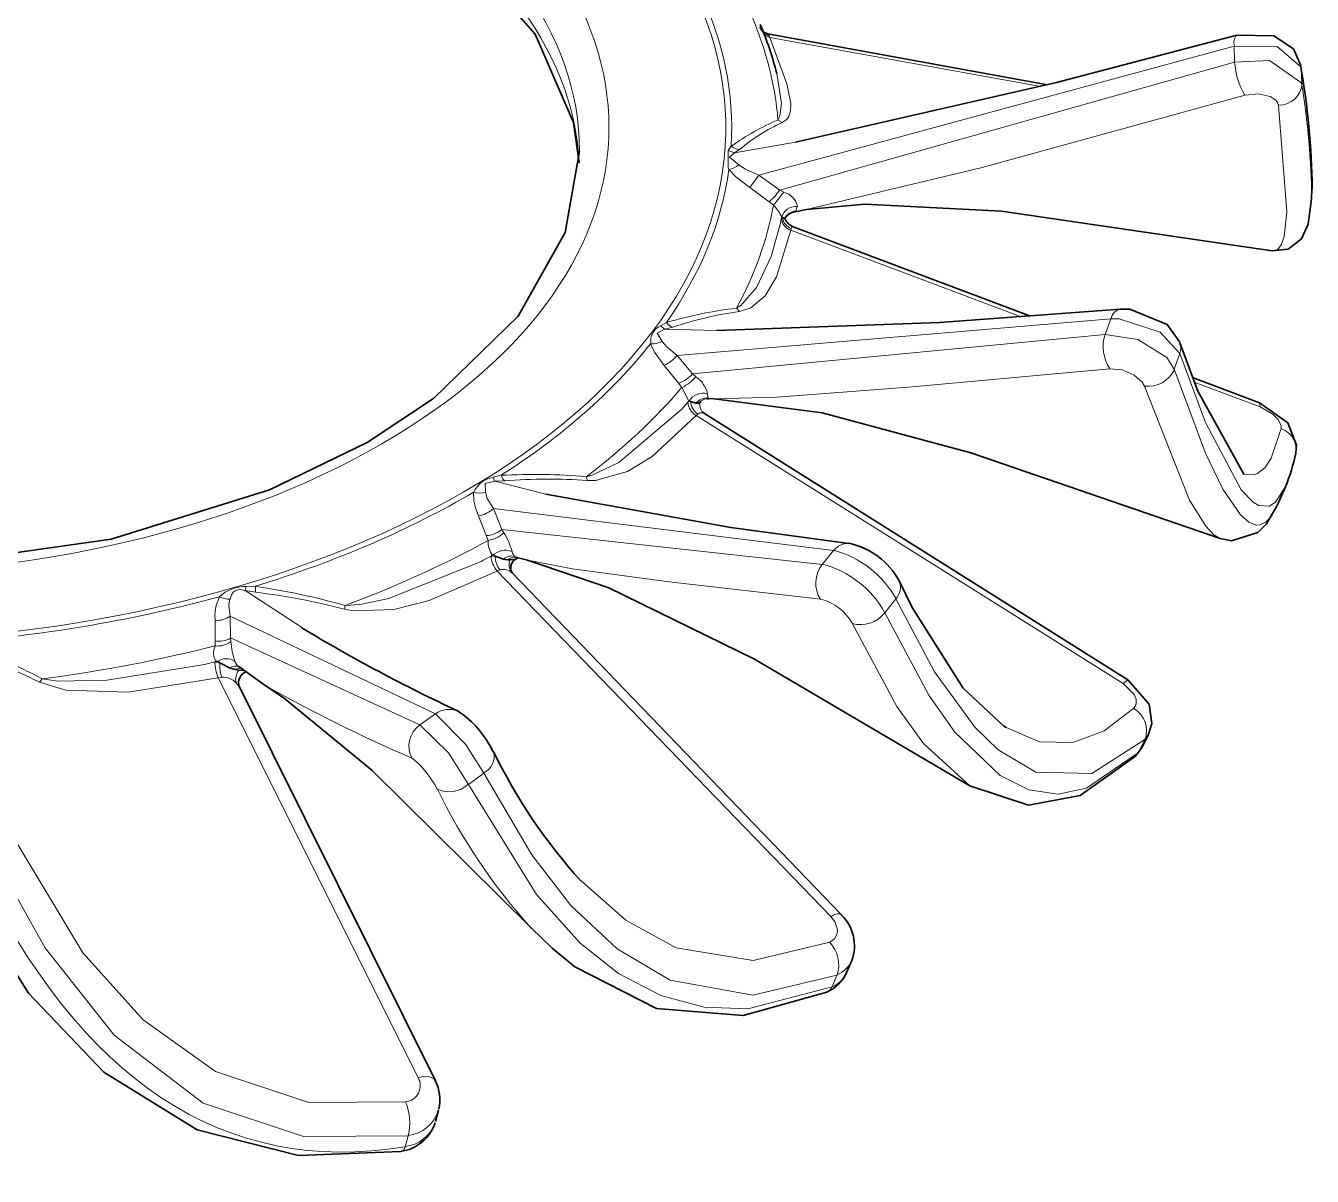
# Model space of a CAD drawing. Extents: x -131 to 1002, y -402 to 783.
# Drawn here: x 720.9 to 723.529, y 358.342 to 360.693 of the extents above; entities that cross this region are included whole.
import ezdxf

# ---------------------------------------------------------------- set-up
doc = ezdxf.new("R2010")
doc.units = 0

msp = doc.modelspace()

# ---------------------------------------------------------------- linework, layer by layer
at = {"color": 7, "lineweight": 35, "ltscale": 0.000231813}
msp.add_line((722.408, 360.6799), (722.4167, 360.6766), dxfattribs=at)
at = {"color": 7, "lineweight": 13, "ltscale": 0.000311298}
msp.add_line((722.4098, 360.6744), (722.4211, 360.6692), dxfattribs=at)
at = {"color": 7, "lineweight": 13, "ltscale": 0.000119028}
msp.add_line((722.4195, 360.6728), (722.4167, 360.6766), dxfattribs=at)
at = {"color": 7, "lineweight": 35, "ltscale": 0.014518}
msp.add_line((722.988, 360.5724), (722.4167, 360.6766), dxfattribs=at)
at = {"color": 7, "lineweight": 13, "ltscale": 0.025155}
msp.add_line((723.3694, 360.6515), (722.3984, 360.3876), dxfattribs=at)
at = {"color": 7, "lineweight": 13, "ltscale": 9.83807e-05}
msp.add_line((722.4211, 360.6692), (722.4195, 360.6728), dxfattribs=at)
at = {"color": 7, "lineweight": 13, "ltscale": 0.014057}
msp.add_line((722.9744, 360.569), (722.4211, 360.6692), dxfattribs=at)
at = {"color": 7, "lineweight": 13, "ltscale": 0.00082658}
msp.add_line((723.3694, 360.6515), (723.3703, 360.6184), dxfattribs=at)
at = {"color": 7, "lineweight": 13, "ltscale": 0.024136}
msp.add_line((722.4409, 360.3572), (723.3703, 360.6184), dxfattribs=at)
at = {"color": 7, "lineweight": 13, "ltscale": 0.000826453}
msp.add_line((723.5063, 360.6085), (723.5079, 360.5755), dxfattribs=at)
at = {"color": 7, "lineweight": 13, "ltscale": 0.00025292}
msp.add_line((722.4374, 360.5005), (722.4461, 360.4952), dxfattribs=at)
at = {"color": 7, "lineweight": 13, "ltscale": 0.000273886}
msp.add_line((722.342, 360.447), (722.3357, 360.438), dxfattribs=at)
at = {"color": 7, "lineweight": 13, "ltscale": 0.000346264}
msp.add_line((722.3357, 360.438), (722.3488, 360.4334), dxfattribs=at)
at = {"color": 7, "lineweight": 13, "ltscale": 0.003154}
msp.add_line((722.473, 360.4555), (722.3488, 360.4334), dxfattribs=at)
at = {"color": 7, "lineweight": 13, "ltscale": 0.000316587}
msp.add_line((722.3592, 360.4406), (722.3488, 360.4334), dxfattribs=at)
at = {"color": 7, "lineweight": 13, "ltscale": 0.000519723}
msp.add_line((722.3373, 360.3994), (722.3516, 360.3843), dxfattribs=at)
at = {"color": 7, "lineweight": 13, "ltscale": 0.000411555}
msp.add_line((722.3574, 360.4087), (722.3713, 360.4), dxfattribs=at)
at = {"color": 7, "lineweight": 13, "ltscale": 0.000742921}
msp.add_line((722.3984, 360.3876), (722.3713, 360.4), dxfattribs=at)
at = {"color": 7, "lineweight": 13, "ltscale": 0.000787676}
msp.add_line((722.3796, 360.3623), (722.3984, 360.3876), dxfattribs=at)
at = {"color": 7, "lineweight": 13, "ltscale": 0.001306}
msp.add_line((722.4409, 360.3572), (722.3984, 360.3876), dxfattribs=at)
at = {"color": 7, "lineweight": 13, "ltscale": 0.000892243}
msp.add_line((722.3796, 360.3623), (722.3516, 360.3843), dxfattribs=at)
at = {"color": 7, "lineweight": 13, "ltscale": 0.001223}
msp.add_line((722.4191, 360.3334), (722.3796, 360.3623), dxfattribs=at)
at = {"color": 7, "lineweight": 35, "ltscale": 0.000511616}
msp.add_line((723.5275, 360.3391), (723.5284, 360.3596), dxfattribs=at)
at = {"color": 7, "lineweight": 13, "ltscale": 0.000293275}
msp.add_line((722.4285, 360.3264), (722.4191, 360.3334), dxfattribs=at)
at = {"color": 7, "lineweight": 13, "ltscale": 0.000857448}
msp.add_line((722.4285, 360.3264), (722.4496, 360.3533), dxfattribs=at)
at = {"color": 7, "lineweight": 13, "ltscale": 0.000240451}
msp.add_line((722.4496, 360.3533), (722.4409, 360.3572), dxfattribs=at)
at = {"color": 7, "lineweight": 13, "ltscale": 7.24913e-05}
msp.add_line((722.4715, 360.3132), (722.474, 360.3147), dxfattribs=at)
at = {"color": 7, "lineweight": 35, "ltscale": 0.000596556}
msp.add_line((722.4957, 360.3174), (722.4722, 360.3132), dxfattribs=at)
at = {"color": 7, "lineweight": 13, "ltscale": 0.00023688}
msp.add_line((722.474, 360.3147), (722.4764, 360.3238), dxfattribs=at)
at = {"color": 7, "lineweight": 35, "ltscale": 2.62189e-05}
msp.add_line((722.4464, 360.3011), (722.4453, 360.3013), dxfattribs=at)
at = {"color": 7, "lineweight": 35, "ltscale": 0.000121841}
msp.add_line((722.4464, 360.3011), (722.4509, 360.2993), dxfattribs=at)
at = {"color": 7, "lineweight": 35, "ltscale": 0.012947}
msp.add_line((722.9531, 360.0997), (722.4685, 360.2825), dxfattribs=at)
at = {"color": 7, "lineweight": 13, "ltscale": 9.55839e-05}
msp.add_line((722.4635, 360.2751), (722.4646, 360.2788), dxfattribs=at)
at = {"color": 7, "lineweight": 13, "ltscale": 0.012574}
msp.add_line((722.9343, 360.0983), (722.4635, 360.2751), dxfattribs=at)
at = {"color": 7, "lineweight": 13, "ltscale": 0.000222778}
msp.add_line((722.3529, 360.116), (722.3588, 360.1093), dxfattribs=at)
at = {"color": 7, "lineweight": 13, "ltscale": 0.000352792}
msp.add_line((722.2097, 360.0868), (722.1975, 360.0797), dxfattribs=at)
at = {"color": 7, "lineweight": 13, "ltscale": 0.000281243}
msp.add_line((722.1975, 360.0797), (722.2064, 360.0729), dxfattribs=at)
at = {"color": 7, "lineweight": 13, "ltscale": 0.000418153}
msp.add_line((722.2225, 360.0774), (722.2064, 360.0729), dxfattribs=at)
at = {"color": 7, "lineweight": 13, "ltscale": 0.002645}
msp.add_line((722.3122, 360.0707), (722.2064, 360.0729), dxfattribs=at)
at = {"color": 7, "lineweight": 13, "ltscale": 0.022239}
msp.add_line((723.1177, 360.0943), (722.2313, 360.0196), dxfattribs=at)
at = {"color": 7, "lineweight": 13, "ltscale": 0.000852771}
msp.add_line((723.1177, 360.0943), (723.1057, 360.0624), dxfattribs=at)
at = {"color": 7, "lineweight": 13, "ltscale": 0.000477229}
msp.add_line((722.1771, 360.0431), (722.1851, 360.0258), dxfattribs=at)
at = {"color": 7, "lineweight": 13, "ltscale": 0.000366183}
msp.add_line((722.2006, 360.0479), (722.2101, 360.0368), dxfattribs=at)
at = {"color": 7, "lineweight": 13, "ltscale": 0.021166}
msp.add_line((722.2629, 359.9816), (723.1057, 360.0624), dxfattribs=at)
at = {"color": 7, "lineweight": 13, "ltscale": 0.000839855}
msp.add_line((722.2051, 359.9988), (722.1851, 360.0258), dxfattribs=at)
at = {"color": 7, "lineweight": 13, "ltscale": 0.000681096}
msp.add_line((722.2313, 360.0196), (722.2101, 360.0368), dxfattribs=at)
at = {"color": 7, "lineweight": 13, "ltscale": 0.001235}
msp.add_line((722.2629, 359.9816), (722.2313, 360.0196), dxfattribs=at)
at = {"color": 7, "lineweight": 13, "ltscale": 0.000849157}
msp.add_line((723.2583, 360.0231), (723.2469, 359.9911), dxfattribs=at)
at = {"color": 7, "lineweight": 13, "ltscale": 0.001158}
msp.add_line((722.2344, 359.9629), (722.2051, 359.9988), dxfattribs=at)
at = {"color": 7, "lineweight": 13, "ltscale": 0.000219717}
msp.add_line((722.2697, 359.9761), (722.2629, 359.9816), dxfattribs=at)
at = {"color": 7, "lineweight": 35, "ltscale": 0.003666}
msp.add_line((723.4214, 359.9227), (723.2842, 359.9745), dxfattribs=at)
at = {"color": 7, "lineweight": 13, "ltscale": 0.003596}
msp.add_line((723.4225, 359.9141), (723.2879, 359.9649), dxfattribs=at)
at = {"color": 7, "lineweight": 13, "ltscale": 0.00027656}
msp.add_line((722.2413, 359.9542), (722.2344, 359.9629), dxfattribs=at)
at = {"color": 7, "lineweight": 13, "ltscale": 0.000793663}
msp.add_line((722.2552, 359.9257), (722.2413, 359.9542), dxfattribs=at)
at = {"color": 7, "lineweight": 13, "ltscale": 0.000232225}
msp.add_line((722.2949, 359.9324), (722.293, 359.9415), dxfattribs=at)
at = {"color": 7, "lineweight": 13, "ltscale": 0.000124198}
msp.add_line((722.2441, 359.9136), (722.2407, 359.9099), dxfattribs=at)
at = {"color": 7, "lineweight": 13, "ltscale": 0.000344798}
msp.add_line((722.2532, 359.9239), (722.2441, 359.9136), dxfattribs=at)
at = {"color": 7, "lineweight": 13, "ltscale": 7.34961e-05}
msp.add_line((722.2532, 359.9239), (722.2552, 359.9261), dxfattribs=at)
at = {"color": 7, "lineweight": 35, "ltscale": 8.0659e-05}
msp.add_line((722.2585, 359.9254), (722.2554, 359.926), dxfattribs=at)
at = {"color": 7, "lineweight": 35, "ltscale": 0.000292018}
msp.add_line((722.2585, 359.9254), (722.2697, 359.922), dxfattribs=at)
at = {"color": 7, "lineweight": 35, "ltscale": 0.000125577}
msp.add_line((722.2697, 359.922), (722.2747, 359.9216), dxfattribs=at)
at = {"color": 7, "lineweight": 35, "ltscale": 6.46656e-05}
msp.add_line((722.2772, 359.9224), (722.2747, 359.9216), dxfattribs=at)
at = {"color": 7, "lineweight": 35, "ltscale": 9.23283e-05}
msp.add_line((722.2774, 359.9225), (722.2804, 359.9247), dxfattribs=at)
at = {"color": 7, "lineweight": 35, "ltscale": 6.86815e-05}
msp.add_line((722.2962, 359.931), (722.2935, 359.931), dxfattribs=at)
at = {"color": 7, "lineweight": 13, "ltscale": 5.01977e-05}
msp.add_line((722.2963, 359.9311), (722.2949, 359.9324), dxfattribs=at)
at = {"color": 7, "lineweight": 35, "ltscale": 0.000259471}
msp.add_line((722.2963, 359.9311), (722.3067, 359.9308), dxfattribs=at)
at = {"color": 7, "lineweight": 13, "ltscale": 0.000216895}
msp.add_line((723.4225, 359.9141), (723.4214, 359.9227), dxfattribs=at)
at = {"color": 7, "lineweight": 13, "ltscale": 0.000120508}
msp.add_line((722.27, 359.8965), (722.2736, 359.8997), dxfattribs=at)
at = {"color": 7, "lineweight": 13, "ltscale": 0.025763}
msp.add_line((723.1429, 359.3489), (722.27, 359.8965), dxfattribs=at)
at = {"color": 7, "lineweight": 35, "ltscale": 0.000138376}
msp.add_line((722.287, 359.9006), (722.2828, 359.9042), dxfattribs=at)
at = {"color": 7, "lineweight": 35, "ltscale": 0.025542}
msp.add_line((723.1519, 359.3568), (722.287, 359.9006), dxfattribs=at)
at = {"color": 7, "lineweight": 13, "ltscale": 0.000427812}
msp.add_line((721.8721, 359.7745), (721.8555, 359.7704), dxfattribs=at)
at = {"color": 7, "lineweight": 13, "ltscale": 0.000224029}
msp.add_line((721.8555, 359.7704), (721.8591, 359.7622), dxfattribs=at)
at = {"color": 7, "lineweight": 13, "ltscale": 0.000497895}
msp.add_line((721.879, 359.7631), (721.8591, 359.7622), dxfattribs=at)
at = {"color": 7, "lineweight": 13, "ltscale": 0.002683}
msp.add_line((721.9632, 359.7361), (721.8591, 359.7622), dxfattribs=at)
at = {"color": 7, "lineweight": 13, "ltscale": 0.000197165}
msp.add_line((722.0457, 359.7715), (722.048, 359.7639), dxfattribs=at)
at = {"color": 7, "lineweight": 13, "ltscale": 0.000456605}
msp.add_line((721.8156, 359.7399), (721.8163, 359.7216), dxfattribs=at)
at = {"color": 7, "lineweight": 13, "ltscale": 0.000327891}
msp.add_line((721.8395, 359.7398), (721.8435, 359.7274), dxfattribs=at)
at = {"color": 7, "lineweight": 35, "ltscale": 0.001035}
msp.add_line((723.4575, 359.713), (723.4741, 359.751), dxfattribs=at)
at = {"color": 7, "lineweight": 13, "ltscale": 0.000605432}
msp.add_line((721.8561, 359.7067), (721.8435, 359.7274), dxfattribs=at)
at = {"color": 7, "lineweight": 13, "ltscale": 0.017505}
msp.add_line((722.551, 359.6205), (721.8561, 359.7067), dxfattribs=at)
at = {"color": 7, "lineweight": 13, "ltscale": 0.001154}
msp.add_line((721.8731, 359.6638), (721.8561, 359.7067), dxfattribs=at)
at = {"color": 7, "lineweight": 13, "ltscale": 0.001085}
msp.add_line((721.8414, 359.6512), (721.8258, 359.6917), dxfattribs=at)
at = {"color": 7, "lineweight": 13, "ltscale": 0.000259686}
msp.add_line((721.845, 359.6414), (721.8414, 359.6512), dxfattribs=at)
at = {"color": 7, "lineweight": 13, "ltscale": 0.01646}
msp.add_line((721.8731, 359.6638), (722.5276, 359.5922), dxfattribs=at)
at = {"color": 7, "lineweight": 13, "ltscale": 0.000194579}
msp.add_line((721.8772, 359.6572), (721.8731, 359.6638), dxfattribs=at)
at = {"color": 7, "lineweight": 13, "ltscale": 0.000151516}
msp.add_line((721.8362, 359.6014), (721.8309, 359.5986), dxfattribs=at)
at = {"color": 7, "lineweight": 13, "ltscale": 0.000421145}
msp.add_line((721.8511, 359.6093), (721.8362, 359.6014), dxfattribs=at)
at = {"color": 7, "lineweight": 35, "ltscale": 0.000127228}
msp.add_line((721.8595, 359.6094), (721.8546, 359.6108), dxfattribs=at)
at = {"color": 7, "lineweight": 35, "ltscale": 0.000441834}
msp.add_line((721.8595, 359.6094), (721.876, 359.6032), dxfattribs=at)
at = {"color": 7, "lineweight": 35, "ltscale": 0.000219807}
msp.add_line((721.876, 359.6032), (721.8846, 359.6014), dxfattribs=at)
at = {"color": 7, "lineweight": 35, "ltscale": 0.000126657}
msp.add_line((721.8897, 359.6014), (721.8846, 359.6014), dxfattribs=at)
at = {"color": 7, "lineweight": 35, "ltscale": 0.000278601}
msp.add_line((721.8901, 359.6015), (721.9012, 359.603), dxfattribs=at)
at = {"color": 7, "lineweight": 13, "ltscale": 0.00013771}
msp.add_line((721.9053, 359.6066), (721.9001, 359.6086), dxfattribs=at)
at = {"color": 7, "lineweight": 35, "ltscale": 9.91821e-05}
msp.add_line((721.9039, 359.6044), (721.9005, 359.6024), dxfattribs=at)
at = {"color": 7, "lineweight": 35, "ltscale": 2.79802e-05}
msp.add_line((721.9026, 359.607), (721.9037, 359.6068), dxfattribs=at)
at = {"color": 7, "lineweight": 35, "ltscale": 0.000573641}
msp.add_line((721.9259, 359.6011), (721.9037, 359.6068), dxfattribs=at)
at = {"color": 7, "lineweight": 35, "ltscale": 8.73491e-05}
msp.add_line((721.9039, 359.6044), (721.907, 359.606), dxfattribs=at)
at = {"color": 7, "lineweight": 13, "ltscale": 0.000918432}
msp.add_line((722.551, 359.6205), (722.5276, 359.5922), dxfattribs=at)
at = {"color": 7, "lineweight": 13, "ltscale": 0.000154144}
msp.add_line((721.8638, 359.5789), (721.8695, 359.5812), dxfattribs=at)
at = {"color": 7, "lineweight": 13, "ltscale": 0.024534}
msp.add_line((722.5455, 358.873), (721.8638, 359.5789), dxfattribs=at)
at = {"color": 7, "lineweight": 35, "ltscale": 0.024218}
msp.add_line((722.567, 358.8765), (721.8949, 359.5742), dxfattribs=at)
at = {"color": 7, "lineweight": 13, "ltscale": 0.000213906}
msp.add_line((721.3508, 359.5472), (721.3488, 359.5389), dxfattribs=at)
at = {"color": 7, "lineweight": 13, "ltscale": 0.000473222}
msp.add_line((721.3698, 359.5477), (721.3508, 359.5472), dxfattribs=at)
at = {"color": 7, "lineweight": 13, "ltscale": 0.000305237}
msp.add_line((721.3698, 359.5477), (721.37, 359.5355), dxfattribs=at)
at = {"color": 7, "lineweight": 13, "ltscale": 0.000470765}
msp.add_line((721.2961, 359.5263), (721.2896, 359.5087), dxfattribs=at)
at = {"color": 7, "lineweight": 13, "ltscale": 0.000321352}
msp.add_line((721.3177, 359.5217), (721.3157, 359.509), dxfattribs=at)
at = {"color": 7, "lineweight": 13, "ltscale": 0.003487}
msp.add_line((721.4657, 359.4628), (721.3488, 359.5389), dxfattribs=at)
at = {"color": 7, "lineweight": 13, "ltscale": 0.000537597}
msp.add_line((721.37, 359.5355), (721.3488, 359.5389), dxfattribs=at)
at = {"color": 7, "lineweight": 13, "ltscale": 0.000914486}
msp.add_line((722.6785, 359.5219), (722.6556, 359.4934), dxfattribs=at)
at = {"color": 7, "lineweight": 13, "ltscale": 0.000559282}
msp.add_line((721.3183, 359.4868), (721.3157, 359.509), dxfattribs=at)
at = {"color": 7, "lineweight": 13, "ltscale": 0.000193764}
msp.add_line((721.553, 359.5083), (721.5515, 359.5007), dxfattribs=at)
at = {"color": 7, "lineweight": 13, "ltscale": 0.001051}
msp.add_line((721.2875, 359.4359), (721.2874, 359.478), dxfattribs=at)
at = {"color": 7, "lineweight": 13, "ltscale": 0.011616}
msp.add_line((721.7379, 359.2871), (721.3183, 359.4868), dxfattribs=at)
at = {"color": 7, "lineweight": 13, "ltscale": 0.001116}
msp.add_line((721.3185, 359.4421), (721.3183, 359.4868), dxfattribs=at)
at = {"color": 7, "lineweight": 13, "ltscale": 0.010652}
msp.add_line((721.3185, 359.4421), (721.7058, 359.2644), dxfattribs=at)
at = {"color": 7, "lineweight": 13, "ltscale": 0.000179801}
msp.add_line((721.3194, 359.435), (721.3185, 359.4421), dxfattribs=at)
at = {"color": 7, "lineweight": 13, "ltscale": 0.000253337}
msp.add_line((721.2873, 359.4258), (721.2875, 359.4359), dxfattribs=at)
at = {"color": 7, "lineweight": 13, "ltscale": 0.000173615}
msp.add_line((721.2681, 359.3886), (721.2614, 359.3871), dxfattribs=at)
at = {"color": 7, "lineweight": 13, "ltscale": 0.000481506}
msp.add_line((721.2869, 359.3931), (721.2681, 359.3886), dxfattribs=at)
at = {"color": 7, "lineweight": 35, "ltscale": 0.000163798}
msp.add_line((721.2973, 359.3913), (721.2913, 359.3938), dxfattribs=at)
at = {"color": 7, "lineweight": 35, "ltscale": 0.000554445}
msp.add_line((721.2973, 359.3913), (721.3171, 359.3813), dxfattribs=at)
at = {"color": 7, "lineweight": 13, "ltscale": 0.000180088}
msp.add_line((721.2939, 359.3607), (721.3011, 359.3616), dxfattribs=at)
at = {"color": 7, "lineweight": 13, "ltscale": 0.02283}
msp.add_line((721.7022, 358.5438), (721.2939, 359.3607), dxfattribs=at)
at = {"color": 7, "lineweight": 35, "ltscale": 0.000298207}
msp.add_line((721.3171, 359.3813), (721.3284, 359.3775), dxfattribs=at)
at = {"color": 7, "lineweight": 35, "ltscale": 0.000177732}
msp.add_line((721.3354, 359.3764), (721.3284, 359.3775), dxfattribs=at)
at = {"color": 7, "lineweight": 35, "ltscale": 0.001585}
msp.add_line((721.3872, 359.3469), (721.3355, 359.3835), dxfattribs=at)
at = {"color": 7, "lineweight": 35, "ltscale": 0.000252878}
msp.add_line((721.336, 359.3763), (721.3461, 359.3754), dxfattribs=at)
at = {"color": 7, "lineweight": 13, "ltscale": 0.000216072}
msp.add_line((720.934, 359.3584), (720.9289, 359.3514), dxfattribs=at)
at = {"color": 7, "lineweight": 13, "ltscale": 0.00026739}
msp.add_line((721.3303, 359.3503), (721.3369, 359.3419), dxfattribs=at)
at = {"color": 7, "lineweight": 35, "ltscale": 0.022477}
msp.add_line((721.7374, 358.537), (721.3369, 359.3419), dxfattribs=at)
at = {"color": 7, "lineweight": 13, "ltscale": 0.000297923}
msp.add_line((723.1429, 359.3489), (723.1519, 359.3568), dxfattribs=at)
at = {"color": 7, "lineweight": 13, "ltscale": 0.000981363}
msp.add_line((721.7379, 359.2871), (721.7058, 359.2644), dxfattribs=at)
at = {"color": 7, "lineweight": 35, "ltscale": 0.000135462}
msp.add_line((722.9033, 359.2589), (722.8987, 359.2617), dxfattribs=at)
at = {"color": 7, "lineweight": 13, "ltscale": 0.000743841}
msp.add_line((723.1738, 359.2081), (723.1868, 359.2349), dxfattribs=at)
at = {"color": 7, "lineweight": 35, "ltscale": 0.000741773}
msp.add_line((723.1815, 359.2191), (723.1946, 359.2457), dxfattribs=at)
at = {"color": 7, "lineweight": 13, "ltscale": 0.000332411}
msp.add_line((723.1868, 359.2349), (723.1946, 359.2457), dxfattribs=at)
at = {"color": 7, "lineweight": 35, "ltscale": 0.000578437}
msp.add_line((723.1815, 359.2191), (723.168, 359.2003), dxfattribs=at)
at = {"color": 7, "lineweight": 13, "ltscale": 0.000244455}
msp.add_line((723.1738, 359.2081), (723.168, 359.2003), dxfattribs=at)
at = {"color": 7, "lineweight": 13, "ltscale": 0.000334014}
msp.add_line((723.1815, 359.2191), (723.1738, 359.2081), dxfattribs=at)
at = {"color": 7, "lineweight": 13, "ltscale": 0.000978813}
msp.add_line((721.8367, 359.1655), (721.8051, 359.1425), dxfattribs=at)
at = {"color": 7, "lineweight": 35, "ltscale": 0.001472}
msp.add_line((721.9337, 358.8493), (721.9759, 358.8083), dxfattribs=at)
at = {"color": 7, "lineweight": 35, "ltscale": 0.000665997}
msp.add_line((722.5776, 358.7587), (722.588, 358.7832), dxfattribs=at)
at = {"color": 7, "lineweight": 13, "ltscale": 0.000658954}
msp.add_line((722.5478, 358.7289), (722.5578, 358.7533), dxfattribs=at)
at = {"color": 7, "lineweight": 35, "ltscale": 0.000592258}
msp.add_line((721.7375, 358.4541), (721.7437, 358.4769), dxfattribs=at)
at = {"color": 7, "lineweight": 13, "ltscale": 0.000586948}
msp.add_line((721.6757, 358.4022), (721.6815, 358.4249), dxfattribs=at)
at = {"color": 7, "lineweight": 35}
for points in [[(719.4163, 360.9828), (719.7039, 361.1132), (720.0396, 361.2012), (720.4562, 361.2424), (720.8767, 361.217), (721.2684, 361.1273), (721.5635, 361.0021), (721.7953, 360.8423), (721.9412, 360.6757), (722.0197, 360.4953), (722.0314, 360.4121)], [(722.473, 360.4555), (723.0066, 360.5772), (723.3752, 360.674)], [(723.3752, 360.674), (723.4502, 360.6722), (723.4904, 360.646), (723.506, 360.6118)], [(718.982, 360.4368), (719.0117, 360.2709), (719.1075, 360.0999), (719.2805, 359.9315), (719.5322, 359.7812), (719.8422, 359.6682), (720.2437, 359.5947), (720.6655, 359.5863), (721.0752, 359.644), (721.3984, 359.7447), (721.5978, 359.8416)], [(722.032, 360.4368), (722.0024, 360.2709), (721.9065, 360.0999), (721.7336, 359.9315), (721.5978, 359.8416)], [(723.5275, 360.3391), (723.521, 360.2877), (723.5068, 360.2574), (723.4797, 360.2364), (723.4471, 360.233)], [(723.4471, 360.233), (722.8939, 360.3143), (722.6147, 360.3287), (722.4957, 360.3174)], [(722.3122, 360.0707), (722.7676, 360.0865), (723.1368, 360.114)], [(723.2582, 360.0466), (723.2326, 360.0823), (723.156, 360.114), (723.1368, 360.114)], [(723.3893, 359.777), (723.2952, 359.9464), (723.2586, 360.0455)], [(723.3411, 359.6456), (722.8312, 359.8207), (722.5278, 359.902), (722.3067, 359.9308)], [(723.4214, 359.9227), (723.4791, 359.8816), (723.4969, 359.8358), (723.4954, 359.8197)], [(721.9632, 359.7361), (722.3409, 359.6677), (722.5823, 359.6351)], [(723.4575, 359.713), (723.4354, 359.675), (723.418, 359.6577), (723.3639, 359.6407), (723.3411, 359.6456)], [(722.8297, 359.1397), (722.3895, 359.3986), (722.0915, 359.5446), (721.9259, 359.6011)], [(722.8987, 359.2617), (722.8159, 359.3397), (722.7117, 359.5044), (722.6849, 359.5586)], [(721.9337, 358.8493), (721.6076, 359.1718), (721.429, 359.3185), (721.3872, 359.3469)], [(723.1519, 359.3568), (723.1956, 359.307), (723.2012, 359.2676), (723.1946, 359.2457)], [(723.168, 359.2003), (723.0548, 359.1204), (722.9496, 359.1004), (722.8297, 359.1397)], [(721.6667, 358.3927), (721.4577, 358.3846), (721.2509, 358.4366), (721.0597, 358.5548), (720.9062, 358.7165), (720.7669, 358.9381), (720.7439, 358.9836)], [(722.537, 358.7181), (722.366, 358.6706), (722.1895, 358.685), (722.0222, 358.77), (721.9759, 358.8083)]]:
    msp.add_lwpolyline(points, dxfattribs=at)
at = {"color": 7, "lineweight": 13}
for points in [[(722.4211, 360.6692), (722.4557, 360.5747), (722.4635, 360.5341), (722.463, 360.5192), (722.4587, 360.5064), (722.4544, 360.5008), (722.4461, 360.4952)], [(723.5063, 360.6085), (723.4572, 360.6509), (723.3694, 360.6515)], [(723.3703, 360.6184), (723.4419, 360.6219), (723.5079, 360.5755)], [(722.435, 360.5957), (722.4448, 360.5347), (722.4415, 360.5082), (722.4374, 360.5005)], [(722.4957, 360.3174), (722.8519, 360.4029), (723.3918, 360.5514)], [(723.3918, 360.5514), (723.4184, 360.5543), (723.4431, 360.5486), (723.4536, 360.5419), (723.4573, 360.5375), (723.4602, 360.53)], [(723.4602, 360.53), (723.4768, 360.3131), (723.4716, 360.2623), (723.4658, 360.2454), (723.4586, 360.2359), (723.4471, 360.233)], [(722.3357, 360.438), (722.3356, 360.4033), (722.3373, 360.3994)], [(722.3488, 360.4334), (722.3382, 360.4243), (722.3574, 360.4087)], [(722.4438, 360.2943), (722.4237, 360.2218), (722.3935, 360.1581), (722.3618, 360.1216), (722.3529, 360.116)], [(722.4635, 360.2751), (722.4346, 360.1798), (722.4114, 360.1412), (722.382, 360.1166), (722.3588, 360.1093)], [(722.2064, 360.0729), (722.1907, 360.0647), (722.2006, 360.0479)], [(723.2583, 360.0231), (723.2181, 360.0673), (723.1345, 360.0945), (723.1177, 360.0943)], [(723.1057, 360.0624), (723.1729, 360.052), (723.2319, 360.0149), (723.2469, 359.9911)], [(723.4741, 359.751), (723.4531, 359.7189), (723.4407, 359.7114), (723.42, 359.7126), (723.4082, 359.7194), (723.3835, 359.7448), (723.3108, 359.8827), (723.2583, 360.0231)], [(722.3067, 359.9308), (722.4351, 359.934), (722.7038, 359.9546), (723.1155, 359.9921)], [(723.1155, 359.9921), (723.1409, 359.9897), (723.1653, 359.9793), (723.1816, 359.965), (723.1861, 359.9567)], [(723.2469, 359.9911), (723.3112, 359.82), (723.3466, 359.7462), (723.3822, 359.6935), (723.3993, 359.6786), (723.4144, 359.6729), (723.4216, 359.673), (723.4349, 359.6794), (723.4431, 359.6877), (723.4575, 359.713)], [(723.1861, 359.9567), (723.2785, 359.7234), (723.3114, 359.6704), (723.3274, 359.6537), (723.3411, 359.6456)], [(723.4654, 359.87), (723.4655, 359.8757), (723.4592, 359.8885), (723.4493, 359.8986), (723.4225, 359.9141)], [(722.2407, 359.9099), (722.1122, 359.8004), (722.058, 359.7746), (722.0457, 359.7715)], [(722.27, 359.8965), (722.1806, 359.8131), (722.1297, 359.7822), (722.0646, 359.7639), (722.048, 359.7639)], [(723.4654, 359.87), (723.445, 359.8097), (723.4321, 359.7899), (723.4171, 359.778), (723.4088, 359.7751), (723.3891, 359.7771)], [(721.8591, 359.7622), (721.8394, 359.7578), (721.8395, 359.7398)], [(721.8308, 359.5986), (721.642, 359.5226), (721.5834, 359.5104), (721.553, 359.5083)], [(721.9259, 359.6011), (722.0173, 359.5833), (722.2151, 359.5569), (722.5246, 359.5212)], [(721.8638, 359.5789), (721.7249, 359.5187), (721.6523, 359.5005), (721.5696, 359.4972), (721.5515, 359.5007)], [(723.1868, 359.2349), (723.0784, 359.1651), (722.9644, 359.1677), (722.8875, 359.2134), (722.8401, 359.2594), (722.7574, 359.3729), (722.6785, 359.5219)], [(722.6556, 359.4934), (722.7455, 359.3252), (722.799, 359.2494), (722.8913, 359.1607), (722.95, 359.1315), (723.0101, 359.1232), (723.0676, 359.1354), (723.1738, 359.2081)], [(722.5888, 359.472), (722.6803, 359.3021), (722.735, 359.2262), (722.8297, 359.1397)], [(721.2613, 359.3871), (721.0662, 359.3557), (720.9662, 359.3541), (720.934, 359.3584)], [(721.2939, 359.3607), (721.1097, 359.3312), (720.9822, 359.3356), (720.9289, 359.3514)], [(723.1647, 359.2983), (723.1694, 359.3067), (723.1692, 359.3171), (723.1653, 359.3268), (723.1429, 359.3489)], [(721.8367, 359.1655), (721.799, 359.2253), (721.7379, 359.2871)], [(723.1647, 359.2983), (723.1038, 359.252), (723.0396, 359.2282), (722.9717, 359.23), (722.9033, 359.2589)], [(721.7058, 359.2644), (721.7639, 359.207), (721.8051, 359.1425)], [(722.5578, 358.7533), (722.3863, 358.7121), (722.2168, 358.743), (722.1089, 358.8067), (722.0144, 358.8954), (721.9344, 358.9986), (721.8367, 359.1655)], [(721.8051, 359.1425), (721.9438, 358.918), (722.0333, 358.8187), (722.1119, 358.7563), (722.1979, 358.7111), (722.2864, 358.6873), (722.3755, 358.6841), (722.5478, 358.7289)], [(721.6765, 358.4941), (721.4791, 358.4926), (721.2885, 358.5562), (721.1404, 358.6619), (721.0172, 358.7988), (720.871, 359.0422)], [(721.6815, 358.4249), (721.4678, 358.423), (721.2633, 358.4915), (721.0812, 358.6305), (720.9392, 358.8094), (720.8346, 358.9968)], [(722.5434, 358.8204), (722.387, 358.7828), (722.2296, 358.8089), (722.1266, 358.8654), (722.035, 358.9458)], [(722.5434, 358.8204), (722.553, 358.8273), (722.5583, 358.8374), (722.559, 358.8453), (722.5541, 358.8616), (722.5455, 358.873)]]:
    msp.add_lwpolyline(points, dxfattribs=at)
for centre, radius, start, end in [((722.424, 360.6968), 0.0244, 193.1185, 259.493), ((723.3925, 360.6589), 0.0236, 139.0614, 197.7758), ((723.5173, 360.6277), 0.1472, 183.5973, 211.3061), ((721.9393, 360.3371), 1.5898, 0.8309, 9.8269), ((723.4605, 360.5787), 0.0481, 269.6159, 356.124), ((721.9388, 360.3202), 1.5892, 0.6828, 9.2414), ((722.6185, 360.0677), 0.4692, 112.6932, 126.0882), ((722.5944, 360.1646), 0.3624, 114.154, 130.4433), ((722.3603, 360.4697), 0.0292, 231.1218, 267.7861), ((722.3282, 360.445), 0.0466, 281.2634, 308.7379), ((722.345, 360.4222), 0.1157, 309.8096, 325.8713), ((722.4417, 360.3171), 0.0362, 10.9189, 77.6433), ((722.3732, 360.2708), 0.0783, 22.714, 45.1779), ((722.4737, 360.2941), 0.0296, 84.8008, 166.4228), ((722.4774, 360.2844), 0.0305, 96.4391, 150.6168), ((722.4721, 360.3016), 0.0276, 185.5306, 251.9432), ((722.4753, 360.3063), 0.0295, 190.2064, 248.7457), ((722.4686, 360.2789), 0.00378, 91.4106, 180.6488), ((722.4573, 359.2452), 0.8771, 96.8323, 106.3915), ((722.4601, 359.3771), 0.7393, 97.8795, 108.7369), ((723.1433, 360.0895), 0.0257, 104.7628, 169.4786), ((722.2105, 360.0491), 0.0331, 112.9294, 190.2144), ((722.2299, 360.1005), 0.0244, 214.1401, 252.4032), ((722.1795, 360.0908), 0.0478, 267.1637, 296.168), ((723.1845, 360.0372), 0.0827, 162.2843, 213.1672), ((723.2266, 360.0348), 0.0338, 339.8051, 20.6233), ((722.1658, 360.0746), 0.0855, 297.4392, 319.9426), ((723.194, 360.0146), 0.0583, 262.2045, 336.0167), ((722.2111, 360.0289), 0.0701, 289.4428, 317.5756), ((722.2076, 360.027), 0.0803, 294.8524, 320.7029), ((722.2381, 359.9286), 0.0568, 13.2756, 56.3668), ((722.2852, 359.9067), 0.0356, 77.3287, 145.8584), ((722.2885, 359.9269), 0.0354, 184.8377, 238.6764), ((722.2933, 359.9286), 0.0349, 185.2203, 235.6429), ((722.2928, 359.9022), 0.0303, 85.9951, 139.2974), ((722.296, 359.9025), 0.0286, 89.3641, 138.0513), ((722.3032, 359.9202), 0.0259, 175.5567, 218.0641), ((722.281, 359.8908), 0.0115, 38.3118, 129.7271), ((723.452, 359.8275), 0.0441, 338.7045, 72.5067), ((721.8626, 359.7199), 0.0508, 97.9896, 156.9691), ((721.9387, 358.5228), 1.2534, 85.1011, 93.0481), ((721.8942, 359.7797), 0.0226, 193.2464, 227.7606), ((721.9711, 358.6569), 1.1098, 86.0258, 94.7608), ((721.8277, 359.7844), 0.0462, 254.7815, 284.8294), ((721.9333, 359.7426), 0.1189, 190.153, 205.3425), ((721.8149, 359.7521), 0.0614, 280.2777, 312.2782), ((721.8383, 359.7057), 0.0546, 273.2749, 309.7078), ((721.8372, 359.6987), 0.0577, 277.6959, 313.9181), ((721.7589, 359.5826), 0.1399, 14.8649, 32.2112), ((721.8947, 359.6383), 0.0494, 176.4261, 214.5407), ((722.5799, 359.6003), 0.035, 85.9252, 145.0003), ((721.8993, 359.6117), 0.0483, 182.8796, 222.7094), ((721.8805, 359.5845), 0.0368, 68.238, 135.2494), ((721.9032, 359.6089), 0.0437, 179.4323, 219.5136), ((721.8933, 359.5835), 0.0261, 74.7862, 131.3306), ((721.9002, 359.5833), 0.0238, 77.6344, 130.7916), ((721.9129, 359.5911), 0.0249, 155.5231, 219.5894), ((721.9102, 359.6214), 0.0163, 190.1357, 231.826), ((722.4971, 359.42), 0.2085, 29.3378, 74.9507), ((721.8768, 359.5579), 0.0244, 45.5928, 107.3209), ((722.5767, 359.5543), 0.062, 142.363, 212.444), ((722.4745, 359.3921), 0.2079, 29.2274, 75.1454), ((721.3483, 359.4721), 0.075, 88.1137, 133.9107), ((721.1621, 358.1262), 1.4364, 74.2092, 81.6885), ((722.6531, 359.5458), 0.0345, 316.6541, 21.9006), ((721.3156, 359.5623), 0.0408, 241.7327, 273.0733), ((721.3381, 359.5216), 0.0195, 58.2707, 179.936), ((721.2189, 358.2456), 1.2986, 75.1594, 83.3189), ((722.4986, 359.4214), 0.1036, 29.2472, 75.3882), ((721.3896, 359.4866), 0.1025, 167.5441, 184.814), ((722.6057, 359.5327), 0.0634, 254.4968, 321.7442), ((721.2914, 359.5244), 0.0464, 265.1448, 305.5686), ((721.296, 359.477), 0.0418, 258.2539, 302.8623), ((720.3718, 358.236), 1.247, 63.4588, 72.0137), ((720.2942, 358.136), 1.3799, 62.3721, 70.1232), ((721.3145, 359.4117), 0.0302, 152.6156, 217.5535), ((721.2932, 359.4682), 0.0426, 262.0295, 308.2364), ((721.5082, 359.4503), 0.1892, 184.6217, 197.3997), ((721.3692, 359.3942), 0.0824, 180.753, 203.966), ((721.3104, 359.368), 0.0317, 55.7211, 127.2506), ((721.3625, 359.3844), 0.0656, 173.9802, 200.3166), ((721.3511, 359.4031), 0.025, 202.0746, 236.7183), ((721.3032, 359.3238), 0.0379, 44.47, 93.2021), ((721.3283, 359.3666), 0.0182, 59.817, 127.1555), ((721.3382, 359.3645), 0.0162, 62.6025, 126.9726), ((721.3593, 359.3571), 0.03, 140.3859, 193.0863), ((723.0165, 362.2545), 3.3335, 240.7369, 246.5644), ((721.765, 359.2517), 0.0444, 65.2075, 127.5254), ((723.1379, 359.2523), 0.0527, 340.3367, 59.7783), ((721.7366, 359.221), 0.0532, 125.4079, 209.0016), ((721.819, 359.201), 0.0387, 296.5538, 13.2176), ((721.5802, 359.0563), 0.178, 25.9916, 51.6025), ((721.7653, 359.1859), 0.0581, 244.2336, 312.4865), ((722.8375, 359.6659), 1.2185, 205.844, 222.0938), ((722.5602, 358.8573), 0.0209, 70.68, 132.9166), ((722.4935, 358.7736), 0.0681, 342.4919, 43.2039), ((722.5349, 358.8068), 0.0581, 293.1693, 336.043), ((722.5245, 358.7823), 0.0582, 293.6015, 336.0191), ((722.5275, 358.7383), 0.0223, 295.1606, 335.124), ((721.7166, 358.5151), 0.0312, 47.0922, 116.4973), ((721.6738, 358.527), 0.0328, 274.6296, 30.6821), ((721.5773, 358.4512), 0.1078, 345.8137, 23.3737), ((721.6725, 358.5002), 0.0753, 276.8046, 341.9198), ((721.6658, 358.4779), 0.076, 277.4047, 339.4378), ((721.6624, 358.4054), 0.0135, 288.5101, 346.2868)]:
    msp.add_arc(centre, radius, start, end, dxfattribs=at)
at = {"color": 7, "lineweight": 35}
for centre, radius, start, end in [((721.716, 360.4088), 0.7429, 14.5745, 22.7336), ((721.9261, 360.3356), 1.6032, 0.8784, 9.9169), ((722.4774, 360.2835), 0.0302, 99.9405, 148.7778), ((722.4789, 360.3099), 0.0293, 200.7429, 249.1676), ((723.1169, 359.8993), 0.3868, 337.4553, 348.1265), ((722.551, 359.4866), 0.1522, 28.263, 78.0669), ((721.9115, 359.5855), 0.0202, 123.1064, 214.2148), ((723.2153, 362.3638), 3.3884, 238.9056, 245.0099), ((721.3597, 359.3502), 0.0244, 108.6414, 200.0269), ((721.6653, 359.1184), 0.2108, 25.5725, 55.7259), ((722.8807, 359.7088), 1.1395, 205.9677, 222.053), ((722.5071, 358.8135), 0.0866, 339.4413, 46.4922), ((722.5066, 358.7892), 0.0773, 293.1865, 336.7197), ((721.6608, 358.4986), 0.0857, 346.7558, 26.9352), ((721.655, 358.4782), 0.0862, 277.5351, 341.7871)]:
    msp.add_arc(centre, radius, start, end, dxfattribs=at)
at = {"color": 7, "lineweight": 13}
for centre, major_axis, ratio, start_param, end_param in [((720.507, 360.4857), (-1.8234, 0), 0.57735, 5.846853, 12.130038), ((720.507, 360.4857), (-1.585, 0), 0.57735, 5.497787, 11.780972), ((720.507, 360.4368), (-1.525, 0), 0.57735, 3.141593, 6.283184), ((720.507, 360.3878), (-1.525, 0), 0.57735, 3.170027, 6.253241), ((720.507, 360.4835), (-1.836, 0), 0.57735, 3.107168, 3.411336), ((720.507, 360.4467), (1.9327, 0), 0.57735, 0.048247, 0.241048), ((720.507, 360.4835), (-1.836, 0), 0.57735, 2.758102, 3.06227), ((720.507, 360.4467), (1.9327, 0), 0.57735, 5.982366, 6.175167), ((720.507, 360.4835), (-1.836, 0), 0.57735, 2.409036, 2.713204), ((720.507, 360.4467), (1.9327, 0), 0.57735, 5.6333, 5.826101), ((720.507, 360.4835), (-1.836, 0), 0.57735, 2.05997, 2.364138), ((720.507, 360.4467), (-1.9327, 0), 0.57735, 2.142642, 2.335443), ((720.507, 360.4835), (-1.836, 0), 0.57735, 1.710904, 2.015072), ((720.507, 360.4467), (-1.9327, 0), 0.57735, 1.793576, 1.986377), ((753.5359, 464.0505), (-32.1843, -105.6306), 0.076209, 6.200733, 6.320648)]:
    msp.add_ellipse(centre, major_axis=major_axis, ratio=ratio, start_param=start_param, end_param=end_param, dxfattribs=at)
at = {"color": 7, "lineweight": 35}
for major_axis, start_param, end_param in [((1.95, 0), 6.166813, 6.173259), ((-1.95, 0), 2.331296, 2.333536), ((-1.95, 0), 1.98223, 1.98447)]:
    msp.add_ellipse((720.507, 360.4244), major_axis=major_axis, ratio=0.57735, start_param=start_param, end_param=end_param, dxfattribs=at)

doc.saveas('drawing.dxf')
